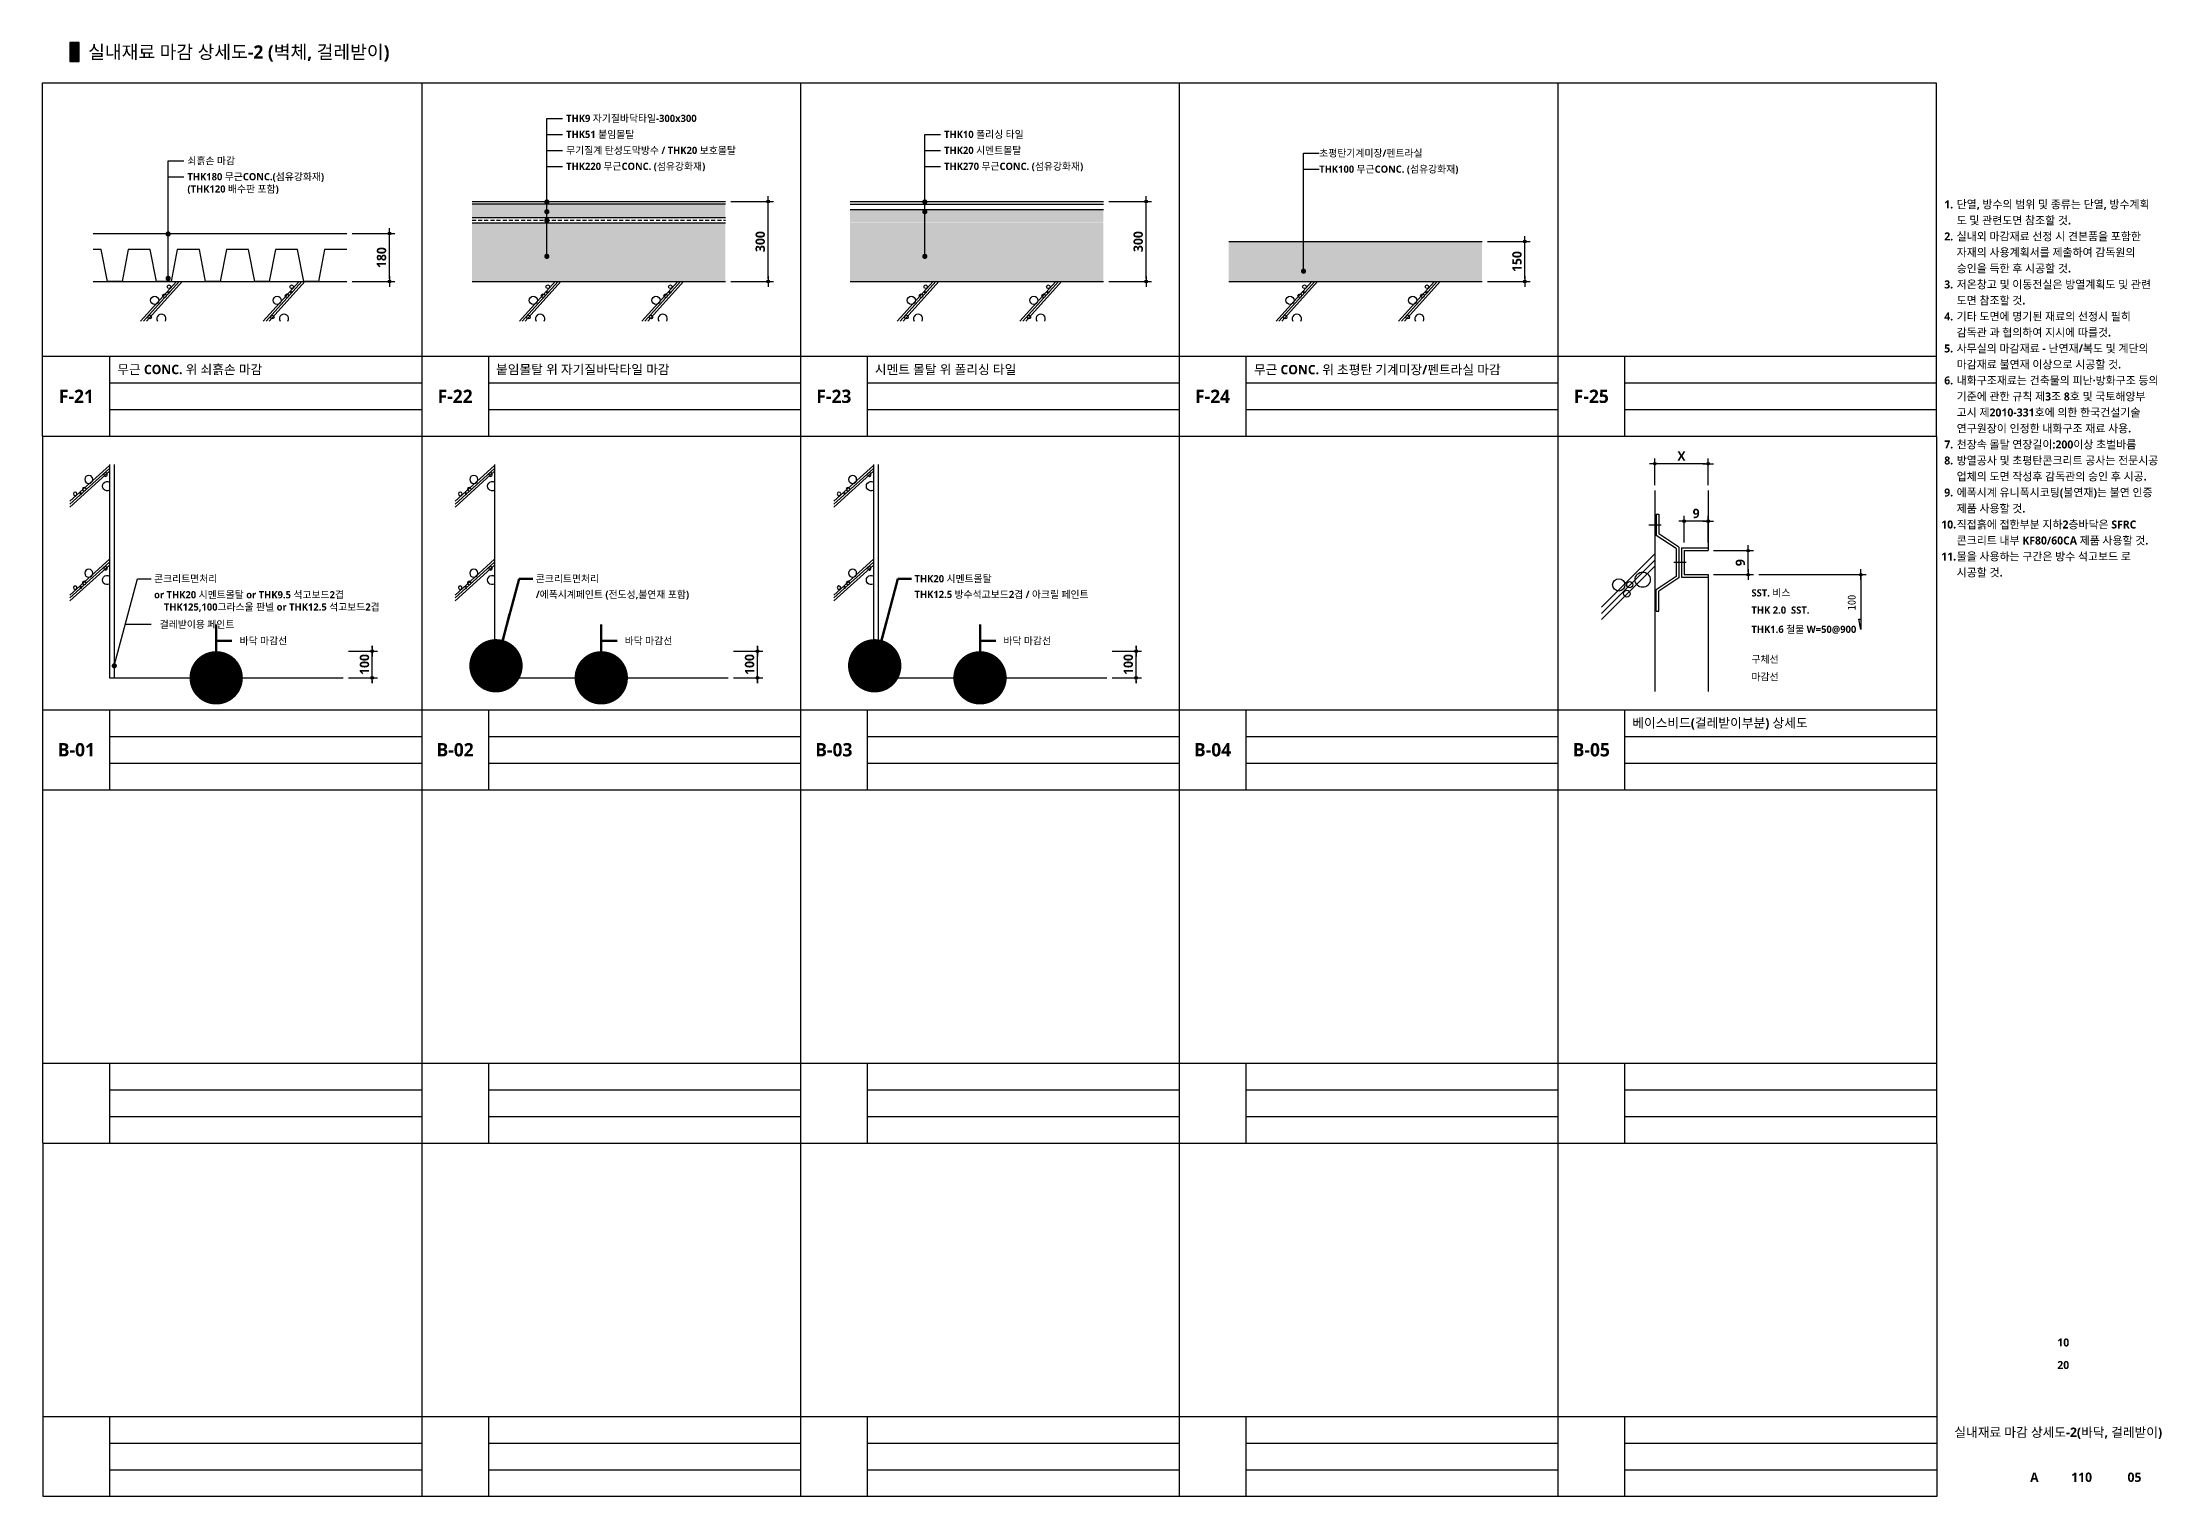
# Model space of a CAD drawing. Header units: millimetres. Extents: x 197 to 33329, y 200 to 5652.
# Drawn here: x 8597 to 16543, y 200 to 5652 of the extents above; entities that cross this region are included whole.
import ezdxf
from ezdxf.enums import TextEntityAlignment as Align

# ---------------------------------------------------------------- set-up
doc = ezdxf.new("R2010")
doc.units = ezdxf.units.MM
doc.header["$LTSCALE"] = 10
doc.header["$MEASUREMENT"] = 0
doc.header["$PDSIZE"] = -10
doc.linetypes.add('DASHED', pattern=[19.05, 12.7, -6.35])
doc.linetypes.add('HID', pattern=[2.3, 1.5, -0.8])
doc.layers.get('0').update_dxf_attribs({"linetype": 'CONTINUOUS'})
doc.layers.get('Defpoints').update_dxf_attribs({"color": 153, "linetype": 'CONTINUOUS'})
for name, color, linetype in [('2', 2, 'CONTINUOUS'), ('4H', 4, 'DASHED'), ('A-ANNO-GRA2', 4, 'CONTINUOUS'), ('A-ANNO-TEXT010', 7, 'CONTINUOUS'), ('A-ANNO-TEXT1', 7, 'CONTINUOUS'), ('A-ANNO-TITL', 7, 'CONTINUOUS'), ('A-ST-AXIS-DIM', 7, 'CONTINUOUS'), ('A-ST-CONC', 2, 'CONTINUOUS'), ('AX-PATT', 8, 'CONTINUOUS'), ('AZ-LEAD', 7, 'CONTINUOUS'), ('BOLT', 5, 'CONTINUOUS'), ('CF', 7, 'CONTINUOUS'), ('COL', 2, 'CONTINUOUS'), ('HAT', 8, 'CONTINUOUS')]:
    doc.layers.add(name, color=color, linetype=linetype)
doc.styles.add('2020음성 1차', font='')
doc.styles.add('SH_대대리576', font='')
doc.styles.add('SH_진천_나눔', font='')
doc.styles.get("Standard").update_dxf_attribs({"font": ''})
doc.styles.add('돋움체', font='')
doc.styles.get('2020음성 1차').set_extended_font_data('NanumGothic', bold=True)
doc.styles.get('SH_대대리576').set_extended_font_data('NanumGothic', bold=True)
doc.styles.get('SH_진천_나눔').set_extended_font_data('NanumGothic', bold=True)
doc.styles.get('Standard').set_extended_font_data('NanumGothic', bold=True)
doc.styles.get('돋움체').set_extended_font_data('DotumChe')
doc.dimstyles.new('SHP 10', dxfattribs={"dimscale": 10, "dimtxt": 3.5, "dimasz": 1, "dimexe": 2, "dimexo": 2, "dimgap": 1, "dimtad": 1, "dimdec": 0, "dimzin": 0, "dimdsep": 46, "dimtxsty": 'SH_진천_나눔', "dimblk": 'DIMDOT', "dimcen": 0.09, "dimclrd": 256, "dimclre": 256, "dimclrt": 3, "dimadec": 0, "dimazin": 1, "dimtfac": 1, "dimtdec": 0, "dimtix": 1, "dimtmove": 2, "dimatfit": 0, "dimldrblk": 'DIMDOT', "dimfxl": 1, "dimtolj": 1, "dimtzin": 0, "dimlwd": -1, "dimlwe": -1, "dimarcsym": 0})
doc.dimstyles.get("Standard").update_dxf_attribs({"dimtxt": 1, "dimasz": 0.18, "dimexe": 0.18, "dimexo": 0.0625, "dimgap": 0.5, "dimtad": 1, "dimzin": 0, "dimdsep": 46, "dimtxsty": 'Standard', "dimcen": 0.09, "dimadec": 0, "dimazin": 0, "dimtfac": 1, "dimtofl": 0, "dimtmove": 2, "dimatfit": 3, "dimfxl": 1, "dimtolj": 1, "dimtzin": 0, "dimarcsym": 0})

# ---------------------------------------------------------------- blocks, each defined once
blk = doc.blocks.new('2')
at = {"layer": 'HAT'}
for p, q in [((9516.6, 4296.2), (9583.7, 4370.3)), ((9522, 4296.2), (9589.1, 4370.3)), ((9527.4, 4296.2), (9594.5, 4370.3))]:
    blk.add_line(p, q, dxfattribs=at)
for centre, radius in [((9542.8, 4335.1), 7.63), ((9561.1, 4343.7), 3.41), ((9569.8, 4360.6), 3.41), ((9569.4, 4350), 1.53), ((9533.6, 4303.7), 3.41)]:
    blk.add_circle(centre, radius, dxfattribs=at)
blk.add_arc((9555.5, 4300.6), 8.7, 329.3752, 210.6248, dxfattribs=at)
blk = doc.blocks.new('DIMDOT')
at = {"color": 0}
blk.add_line((-2, 0), (2, 0), dxfattribs=at)
for radius in [0.5, 0.25]:
    blk.add_circle((0, 0), radius, dxfattribs=at)
blk = doc.blocks.new('*D419')
at = {"layer": 'A-ST-AXIS-DIM'}
for p, q in [((12609, 3369.6), (12718.3, 3369.6)), ((12698.3, 3379.6), (12698.3, 3389.6)), ((12698.3, 3269.6), (12698.3, 3369.6)), ((12609, 3269.6), (12718.3, 3269.6)), ((12698.3, 3259.6), (12698.3, 3249.6))]:
    blk.add_line(p, q, dxfattribs=at)
at = {"layer": 'Defpoints', "color": 0}
for p in [(12589, 3369.6), (12698.3, 3369.6), (12589, 3269.6)]:
    blk.add_point(p, dxfattribs=at)
at = {"layer": 'A-ST-AXIS-DIM', "linetype": 'ByBlock', "xscale": 10, "yscale": 10, "zscale": 10}
for p, rotation in [((12698.3, 3369.6), 270), ((12698.3, 3269.6), 90)]:
    blk.add_blockref('DIMDOT', p, dxfattribs=dict(at, rotation=rotation))
at = {"layer": 'A-ST-AXIS-DIM', "color": 3, "insert": (12669.1, 3319.6), "char_height": 35, "attachment_point": 5, "rotation": 90, "style": 'SH_진천_나눔'}
blk.add_mtext('\\A1;100', dxfattribs=at)
blk = doc.blocks.new('*D420')
at = {"layer": 'A-ST-AXIS-DIM'}
for p, q in [((11189, 3369.6), (11298.3, 3369.6)), ((11278.3, 3379.6), (11278.3, 3389.6)), ((11278.3, 3269.6), (11278.3, 3369.6)), ((11189, 3269.6), (11298.3, 3269.6)), ((11278.3, 3259.6), (11278.3, 3249.6))]:
    blk.add_line(p, q, dxfattribs=at)
at = {"layer": 'Defpoints', "color": 0}
for p in [(11169, 3369.6), (11278.3, 3369.6), (11169, 3269.6)]:
    blk.add_point(p, dxfattribs=at)
at = {"layer": 'A-ST-AXIS-DIM', "linetype": 'ByBlock', "xscale": 10, "yscale": 10, "zscale": 10}
for p, rotation in [((11278.3, 3369.6), 270), ((11278.3, 3269.6), 90)]:
    blk.add_blockref('DIMDOT', p, dxfattribs=dict(at, rotation=rotation))
at = {"layer": 'A-ST-AXIS-DIM', "color": 3, "insert": (11249.1, 3319.6), "char_height": 35, "attachment_point": 5, "rotation": 90, "style": 'SH_진천_나눔'}
blk.add_mtext('\\A1;100', dxfattribs=at)
blk = doc.blocks.new('_Dot')
at = {"color": 0, "lineweight": -2}
blk.add_line((-0.5, 0), (-1, 0), dxfattribs=at)
at = {"color": 0, "const_width": 0.5}
blk.add_lwpolyline([(-0.25, 0, 1), (0.25, 0, 1)], format="xyb", close=True, dxfattribs=at)
blk = doc.blocks.new('*D421')
at = {"layer": 'A-ST-AXIS-DIM'}
for p, q in [((9745.1, 3369.6), (9854.4, 3369.6)), ((9834.4, 3379.6), (9834.4, 3389.6)), ((9834.4, 3269.6), (9834.4, 3369.6)), ((9745.1, 3269.6), (9854.4, 3269.6)), ((9834.4, 3259.6), (9834.4, 3249.6))]:
    blk.add_line(p, q, dxfattribs=at)
at = {"layer": 'Defpoints', "color": 0}
for p in [(9725.1, 3369.6), (9834.4, 3369.6), (9725.1, 3269.6)]:
    blk.add_point(p, dxfattribs=at)
at = {"layer": 'A-ST-AXIS-DIM', "linetype": 'ByBlock', "xscale": 10, "yscale": 10, "zscale": 10}
for p, rotation in [((9834.4, 3369.6), 270), ((9834.4, 3269.6), 90)]:
    blk.add_blockref('DIMDOT', p, dxfattribs=dict(at, rotation=rotation))
at = {"layer": 'A-ST-AXIS-DIM', "color": 3, "insert": (9805.2, 3319.6), "char_height": 35, "attachment_point": 5, "rotation": 90, "style": 'SH_진천_나눔'}
blk.add_mtext('\\A1;100', dxfattribs=at)
blk = doc.blocks.new('*D422')
at = {"layer": 'A-ST-AXIS-DIM'}
for p, q in [((12595.6, 5055.1), (12755.6, 5055.1)), ((12735.6, 4765.1), (12735.6, 5045.1)), ((12595.6, 4755.1), (12755.6, 4755.1))]:
    blk.add_line(p, q, dxfattribs=at)
at = {"layer": 'Defpoints', "color": 0}
for p in [(12575.6, 5055.1), (12735.6, 5055.1), (12575.6, 4755.1)]:
    blk.add_point(p, dxfattribs=at)
at = {"layer": 'A-ST-AXIS-DIM', "linetype": 'ByBlock', "xscale": 10, "yscale": 10, "zscale": 10}
for p, rotation in [((12735.6, 5055.1), 90), ((12735.6, 4755.1), 270)]:
    blk.add_blockref('DIMDOT', p, dxfattribs=dict(at, rotation=rotation))
at = {"layer": 'A-ST-AXIS-DIM', "color": 3, "insert": (12706.3, 4905.1), "char_height": 35, "attachment_point": 5, "rotation": 90, "style": 'SH_진천_나눔'}
blk.add_mtext('\\A1;300', dxfattribs=at)
blk = doc.blocks.new('*D423')
at = {"layer": 'A-ST-AXIS-DIM'}
for p, q in [((9758.5, 4935.1), (9918.5, 4935.1)), ((9898.5, 4765.1), (9898.5, 4925.1)), ((9758.5, 4755.1), (9918.5, 4755.1))]:
    blk.add_line(p, q, dxfattribs=at)
at = {"layer": 'Defpoints', "color": 0}
for p in [(9738.5, 4935.1), (9898.5, 4935.1), (9738.5, 4755.1)]:
    blk.add_point(p, dxfattribs=at)
at = {"layer": 'A-ST-AXIS-DIM', "linetype": 'ByBlock', "xscale": 10, "yscale": 10, "zscale": 10}
for p, rotation in [((9898.5, 4935.1), 90), ((9898.5, 4755.1), 270)]:
    blk.add_blockref('DIMDOT', p, dxfattribs=dict(at, rotation=rotation))
at = {"layer": 'A-ST-AXIS-DIM', "color": 3, "insert": (9869.2, 4845.1), "char_height": 35, "attachment_point": 5, "rotation": 90, "style": 'SH_진천_나눔'}
blk.add_mtext('\\A1;180', dxfattribs=at)
blk = doc.blocks.new('*D469')
at = {"layer": 'A-ST-AXIS-DIM'}
for p, q in [((14863.1, 3746.5), (15013.1, 3746.5)), ((14993.1, 3666.5), (14993.1, 3736.5)), ((14863.1, 3656.5), (15013.1, 3656.5))]:
    blk.add_line(p, q, dxfattribs=at)
at = {"layer": 'Defpoints', "color": 0}
for p in [(14843.1, 3746.5), (14993.1, 3746.5), (14843.1, 3656.5)]:
    blk.add_point(p, dxfattribs=at)
at = {"layer": 'A-ST-AXIS-DIM', "linetype": 'ByBlock', "xscale": 10, "yscale": 10, "zscale": 10}
for p, rotation in [((14993.1, 3746.5), 90), ((14993.1, 3656.5), 270)]:
    blk.add_blockref('DIMDOT', p, dxfattribs=dict(at, rotation=rotation))
at = {"layer": 'A-ST-AXIS-DIM', "color": 3, "insert": (14963.8, 3701.5), "char_height": 35, "attachment_point": 5, "rotation": 90, "style": 'SH_진천_나눔'}
blk.add_mtext('\\A1;9', dxfattribs=at)
blk = doc.blocks.new('*D470')
at = {"layer": 'A-ST-AXIS-DIM'}
for p, q in [((14753.1, 3776.5), (14753.1, 3876.5)), ((14833.1, 3856.5), (14763.1, 3856.5)), ((14843.1, 3776.5), (14843.1, 3876.5))]:
    blk.add_line(p, q, dxfattribs=at)
at = {"layer": 'Defpoints', "color": 0}
for p in [(14753.1, 3856.5), (14753.1, 3756.5), (14843.1, 3756.5)]:
    blk.add_point(p, dxfattribs=at)
at = {"layer": 'A-ST-AXIS-DIM', "linetype": 'ByBlock', "xscale": 10, "yscale": 10, "zscale": 10, "rotation": 180}
blk.add_blockref('DIMDOT', (14753.1, 3856.5), dxfattribs=at)
at = {"layer": 'A-ST-AXIS-DIM', "linetype": 'ByBlock', "xscale": 10, "yscale": 10, "zscale": 10}
blk.add_blockref('DIMDOT', (14843.1, 3856.5), dxfattribs=at)
at = {"layer": 'A-ST-AXIS-DIM', "color": 3, "insert": (14798.1, 3885.8), "char_height": 35, "attachment_point": 5, "style": 'SH_진천_나눔'}
blk.add_mtext('\\A1;9', dxfattribs=at)
blk = doc.blocks.new('*D471')
at = {"layer": 'A-ST-AXIS-DIM'}
for p, q in [((14643.1, 3992.3), (14643.1, 4092.3)), ((14833.1, 4072.3), (14653.1, 4072.3)), ((14843.1, 3992.3), (14843.1, 4092.3))]:
    blk.add_line(p, q, dxfattribs=at)
at = {"layer": 'Defpoints', "color": 0}
for p in [(14643.1, 4072.3), (14643.1, 3972.3), (14843.1, 3972.3)]:
    blk.add_point(p, dxfattribs=at)
at = {"layer": 'A-ST-AXIS-DIM', "linetype": 'ByBlock', "xscale": 10, "yscale": 10, "zscale": 10, "rotation": 180}
blk.add_blockref('DIMDOT', (14643.1, 4072.3), dxfattribs=at)
at = {"layer": 'A-ST-AXIS-DIM', "linetype": 'ByBlock', "xscale": 10, "yscale": 10, "zscale": 10}
blk.add_blockref('DIMDOT', (14843.1, 4072.3), dxfattribs=at)
at = {"layer": 'A-ST-AXIS-DIM', "color": 3, "insert": (14743.1, 4101), "char_height": 35, "attachment_point": 5, "style": 'SH_진천_나눔'}
blk.add_mtext('\\A1;X', dxfattribs=at)
blk = doc.blocks.new('*D473')
at = {"layer": 'A-ST-AXIS-DIM'}
for p, q in [((11178.5, 5055.1), (11338.5, 5055.1)), ((11318.5, 4765.1), (11318.5, 5045.1)), ((11178.5, 4755.1), (11338.5, 4755.1))]:
    blk.add_line(p, q, dxfattribs=at)
at = {"layer": 'Defpoints', "color": 0}
for p in [(11158.5, 5055.1), (11318.5, 5055.1), (11158.5, 4755.1)]:
    blk.add_point(p, dxfattribs=at)
at = {"layer": 'A-ST-AXIS-DIM', "linetype": 'ByBlock', "xscale": 10, "yscale": 10, "zscale": 10}
for p, rotation in [((11318.5, 5055.1), 90), ((11318.5, 4755.1), 270)]:
    blk.add_blockref('DIMDOT', p, dxfattribs=dict(at, rotation=rotation))
at = {"layer": 'A-ST-AXIS-DIM', "color": 3, "insert": (11289.2, 4905.1), "char_height": 35, "attachment_point": 5, "rotation": 90, "style": 'SH_진천_나눔'}
blk.add_mtext('\\A1;300', dxfattribs=at)
blk = doc.blocks.new('*D476')
at = {"layer": 'A-ST-AXIS-DIM'}
for p, q in [((14015.6, 4905.1), (14175.6, 4905.1)), ((14155.6, 4765.1), (14155.6, 4895.1)), ((14015.6, 4755.1), (14175.6, 4755.1))]:
    blk.add_line(p, q, dxfattribs=at)
at = {"layer": 'Defpoints', "color": 0}
for p in [(13995.6, 4905.1), (14155.6, 4905.1), (13995.6, 4755.1)]:
    blk.add_point(p, dxfattribs=at)
at = {"layer": 'A-ST-AXIS-DIM', "linetype": 'ByBlock', "xscale": 10, "yscale": 10, "zscale": 10}
for p, rotation in [((14155.6, 4905.1), 90), ((14155.6, 4755.1), 270)]:
    blk.add_blockref('DIMDOT', p, dxfattribs=dict(at, rotation=rotation))
at = {"layer": 'A-ST-AXIS-DIM', "color": 3, "insert": (14126.4, 4830.1), "char_height": 35, "attachment_point": 5, "rotation": 90, "style": 'SH_진천_나눔'}
blk.add_mtext('\\A1;150', dxfattribs=at)

msp = doc.modelspace()

# ---------------------------------------------------------------- hatches: boundary and pattern name
at = {"layer": 'A-ANNO-TEXT1'}
h = msp.add_hatch(color=256, dxfattribs=at)
h.dxf.hatch_style = 1
h.paths.add_polyline_path([(8736, 5651.8), (8700, 5651.8), (8700, 5579.8), (8736, 5579.8)])
h = msp.add_hatch(color=256, dxfattribs=at)
h.dxf.hatch_style = 1
edge = h.paths.add_edge_path()
edge.add_arc((10298.2, 3314.7), 10, 0, 360)
h = msp.add_hatch(color=256, dxfattribs=at)
h.dxf.hatch_style = 1
edge = h.paths.add_edge_path()
edge.add_arc((10693, 3269.6), 10, 0, 360)
h = msp.add_hatch(color=256, dxfattribs=at)
h.dxf.hatch_style = 1
edge = h.paths.add_edge_path()
edge.add_arc((11718.2, 3314.7), 10, 0, 360)
h = msp.add_hatch(color=256, dxfattribs=at)
h.dxf.hatch_style = 1
edge = h.paths.add_edge_path()
edge.add_arc((12113, 3269.6), 10, 0, 360)
at = {"layer": 'AX-PATT'}
h = msp.add_hatch(dxfattribs=at)
h.set_pattern_fill('AR-SAND', color=256, scale=0.3, style=0)
h.set_pattern_definition([(37.5, (-10011.524, 1831.618), (-0.4800094, 14.682397), [0, -11.5824, 0, -12.954, 0, -12.3825]), (7.5, (-10011.524, 1831.618), (13.485698, 21.504753), [0, -6.2484, 0, -10.4394, 0, -4.0005]), (327.5, (-10020.896, 1831.618), (23.729771, 0.0431155), [0, -3.81, 0, -13.716, 0, -17.907]), (317.5, (-10020.896, 1831.618), (22.906694, 6.68788), [0, -1.905, 0, -8.9916, 0, -10.287])])
h.paths.add_polyline_path([(10208.5, 5046.1), (10208.5, 4995.1), (11158.5, 4995.1), (11158.5, 5046.1)])
h = msp.add_hatch(dxfattribs=at)
h.set_pattern_fill('AR-SAND', color=256, scale=0.3, style=0)
h.set_pattern_definition([(37.5, (-8594.371, 1831.618), (-0.4800094, 14.682397), [0, -11.5824, 0, -12.954, 0, -12.3825]), (7.5, (-8594.371, 1831.618), (13.485698, 21.504753), [0, -6.2484, 0, -10.4394, 0, -4.0005]), (327.5, (-8603.744, 1831.618), (23.729771, 0.0431155), [0, -3.81, 0, -13.716, 0, -17.907]), (317.5, (-8603.744, 1831.618), (22.906694, 6.68788), [0, -1.905, 0, -8.9916, 0, -10.287])])
h.paths.add_polyline_path([(11625.6, 5025.1), (11625.6, 4976.3), (12575.6, 4976.3), (12575.6, 5025.1)])
h = msp.add_hatch(dxfattribs=at)
h.set_pattern_fill('AR-SAND', color=256, scale=0.3, style=0)
h.set_pattern_definition([(37.5, (-10011.524, 1649.683), (-0.4800094, 14.682397), [0, -11.5824, 0, -12.954, 0, -12.3825]), (7.5, (-10011.524, 1649.683), (13.485698, 21.504753), [0, -6.2484, 0, -10.4394, 0, -4.0005]), (327.5, (-10020.896, 1649.683), (23.729771, 0.0431155), [0, -3.81, 0, -13.716, 0, -17.907]), (317.5, (-10020.896, 1649.683), (22.906694, 6.68788), [0, -1.905, 0, -8.9916, 0, -10.287])])
h.paths.add_polyline_path([(10208.5, 4975.1), (10208.5, 4755.1), (11158.5, 4755.1), (11158.5, 4975.1)])
h = msp.add_hatch(dxfattribs=at)
h.set_pattern_fill('AR-SAND', color=256, scale=0.3, style=0)
h.set_pattern_definition([(37.5, (-8594.371, 1649.683), (-0.4800094, 14.682397), [0, -11.5824, 0, -12.954, 0, -12.3825]), (7.5, (-8594.371, 1649.683), (13.485698, 21.504753), [0, -6.2484, 0, -10.4394, 0, -4.0005]), (327.5, (-8603.744, 1649.683), (23.729771, 0.0431155), [0, -3.81, 0, -13.716, 0, -17.907]), (317.5, (-8603.744, 1649.683), (22.906694, 6.68788), [0, -1.905, 0, -8.9916, 0, -10.287])])
h.paths.add_polyline_path([(11625.6, 4975.1), (11625.6, 4755.1), (12575.6, 4755.1), (12575.6, 4975.1)])
h = msp.add_hatch(dxfattribs=at)
h.set_pattern_fill('AR-SAND', color=256, scale=0.3, style=0)
h.set_pattern_definition([(37.5, (-7174.371, 1631.618), (-0.4800094, 14.682397), [0, -11.5824, 0, -12.954, 0, -12.3825]), (7.5, (-7174.371, 1631.618), (13.485698, 21.504753), [0, -6.2484, 0, -10.4394, 0, -4.0005]), (327.5, (-7183.744, 1631.618), (23.729771, 0.0431155), [0, -3.81, 0, -13.716, 0, -17.907]), (317.5, (-7183.744, 1631.618), (22.906694, 6.68788), [0, -1.905, 0, -8.9916, 0, -10.287])])
h.paths.add_polyline_path([(13045.6, 4905.1), (13045.6, 4755.1), (13995.6, 4755.1), (13995.6, 4905.1)])

# ---------------------------------------------------------------- linework, layer by layer
at = {"layer": '2', "color": 2}
for p, q in [((14666.7, 3842.5), (14620.2, 3842.5)), ((14760.9, 3701.5), (14714.4, 3701.5))]:
    msp.add_line(p, q, dxfattribs=at)
at = {"layer": '2', "color": 4}
msp.add_line((14648.1, 3519.5), (14658.1, 3519.5), dxfattribs=at)
at = {"layer": '4H', "color": 4}
for p, q in [((14648.1, 3883.6), (14648.1, 3803.6)), ((14648.1, 3883.6), (14658.1, 3883.6)), ((14658.1, 3883.6), (14658.1, 3808.8)), ((14723.1, 3753.9), (14648.1, 3803.6)), ((14733.1, 3759.1), (14658.1, 3808.8)), ((14723.1, 3753.9), (14723.1, 3649.5)), ((14733.1, 3759.1), (14733.1, 3644.3)), ((14723.1, 3649.5), (14648.1, 3599.5)), ((14648.1, 3519.5), (14648.1, 3599.5)), ((14733.1, 3644.3), (14658.1, 3594.2)), ((14658.1, 3519.5), (14658.1, 3594.2))]:
    msp.add_line(p, q, dxfattribs=at)
at = {"layer": 'A-ANNO-GRA2'}
for p, q in [((10020, 5500), (10020, 200)), ((11440, 5500), (11440, 200)), ((12860, 5500), (12860, 200)), ((14280, 5500), (14280, 200)), ((8600, 4475), (15700, 4475)), ((8850, 4175), (8850, 4475)), ((10270, 4475), (10270, 4175)), ((11690, 4475), (11690, 4175)), ((13110, 4475), (13110, 4175)), ((14530, 4475), (14530, 4175)), ((8850, 4375), (10020, 4375)), ((10270, 4375), (11440, 4375)), ((11690, 4375), (12860, 4375)), ((13110, 4375), (14280, 4375)), ((14530, 4375), (15700, 4375)), ((8850, 4275), (10020, 4275)), ((10270, 4275), (11440, 4275)), ((11690, 4275), (12860, 4275)), ((13110, 4275), (14280, 4275)), ((14530, 4275), (15700, 4275)), ((8600, 4175), (15700, 4175)), ((8600, 3150), (15700, 3150)), ((8850, 2850), (8850, 3150)), ((10270, 3150), (10270, 2850)), ((11690, 3150), (11690, 2850)), ((13110, 3150), (13110, 2850)), ((14530, 3150), (14530, 2850)), ((8850, 3050), (10020, 3050)), ((10270, 3050), (11440, 3050)), ((11690, 3050), (12860, 3050)), ((13110, 3050), (14280, 3050)), ((14530, 3050), (15700, 3050)), ((8850, 2950), (10020, 2950)), ((10270, 2950), (11440, 2950)), ((11690, 2950), (12860, 2950)), ((13110, 2950), (14280, 2950)), ((14530, 2950), (15700, 2950)), ((8600, 2850), (15700, 2850)), ((8600, 1825), (15700, 1825)), ((8850, 1525), (8850, 1825)), ((10270, 1825), (10270, 1525)), ((11690, 1825), (11690, 1525)), ((13110, 1825), (13110, 1525)), ((14530, 1825), (14530, 1525)), ((8850, 1725), (10020, 1725)), ((10270, 1725), (11440, 1725)), ((11690, 1725), (12860, 1725)), ((13110, 1725), (14280, 1725)), ((14530, 1725), (15700, 1725)), ((8850, 1625), (10020, 1625)), ((10270, 1625), (11440, 1625)), ((11690, 1625), (12860, 1625)), ((13110, 1625), (14280, 1625)), ((14530, 1625), (15700, 1625)), ((8600, 1525), (15700, 1525)), ((8600, 500), (15700, 500)), ((8850, 200), (8850, 500)), ((10270, 500), (10270, 200)), ((11690, 500), (11690, 200)), ((13110, 500), (13110, 200)), ((14530, 500), (14530, 200)), ((8850, 400), (10020, 400)), ((10270, 400), (11440, 400)), ((11690, 400), (12860, 400)), ((13110, 400), (14280, 400)), ((14530, 400), (15700, 400)), ((8850, 300), (10020, 300)), ((10270, 300), (11440, 300)), ((11690, 300), (12860, 300)), ((13110, 300), (14280, 300)), ((14530, 300), (15700, 300))]:
    msp.add_line(p, q, dxfattribs=at)
msp.add_lwpolyline([(8597.5, 5500), (15697.5, 5500), (15700, 200), (8600, 200)], close=True, dxfattribs=at)
at = {"layer": 'A-ANNO-TEXT010'}
for points in [[(14760.9, 3701.5, 0, 12.5, 0), (14787.9, 3675.5, 0, 0, 0), (14878.8, 3588.1, 0, 0, 0), (15005.5, 3588.1, 0, 0, 0)], [(14691.8, 3619.2, 0, 12.5, 0), (14718.7, 3593.2, 0, 0, 0), (14865.4, 3451.5, 0, 0, 0), (15005.5, 3451.5, 0, 12.5, 0)], [(14760.9, 3645.2, 0, 12.5, 0), (14787.9, 3619.2, 0, 0, 0), (14887.4, 3523.5, 0, 0, 0), (15005.5, 3523.5, 0, 0, 0)], [(14641.6, 3339.3, 0, 12.5, 0), (14679.1, 3339.1, 0, 0, 0), (14665.1, 3339.2, 0, 0, 0), (15005.5, 3339.2, 0, 12.5, 0)], [(14846.1, 3272.3, 0, 12.5, 0), (14883.6, 3273.6, 0, 0, 0), (14868, 3273.1, 0, 0, 0), (15005.5, 3273.1, 0, 0, 0)]]:
    msp.add_lwpolyline(points, format="xyseb", dxfattribs=at)
at = {"layer": 'A-ANNO-TEXT1'}
for p, q in [((10488.9, 4854.6), (10488.9, 5366.6)), ((10488.9, 5366.6), (10547.8, 5366.6)), ((10488.9, 5306.6), (10547.8, 5306.6)), ((10488.9, 5246.6), (10547.8, 5246.6)), ((11906.1, 5306.6), (11965, 5306.6)), ((11906.1, 4854.6), (11906.1, 5306.6)), ((11906.1, 5246.6), (11965, 5246.6)), ((9068.9, 5207.7), (9127.8, 5207.7)), ((9068.9, 4772.3), (9068.9, 5207.7)), ((10488.9, 5186.6), (10547.8, 5186.6)), ((11906.1, 5186.6), (11965, 5186.6)), ((13326.1, 4798.9), (13326.1, 5236.6)), ((13326.1, 5236.6), (13385, 5236.6)), ((13326.1, 5176.6), (13385, 5176.6)), ((9068.9, 5147.7), (9127.8, 5147.7)), ((8872, 3333.6), (8953.6, 3641)), ((8953.6, 3641), (9005.2, 3641)), ((8908.3, 3470.3), (9005.2, 3470.3)), ((9249.2, 3408.4), (9249.2, 3269.6)), ((10693, 3408.4), (10693, 3269.6)), ((12113, 3408.4), (12113, 3269.6))]:
    msp.add_line(p, q, dxfattribs=at)
msp.add_lwpolyline([(8736, 5651.8), (8700, 5651.8), (8700, 5579.8), (8736, 5579.8)], close=True, dxfattribs=at)
for centre in [(10298.2, 3314.7), (10693, 3269.6), (11718.2, 3314.7), (12113, 3269.6)]:
    msp.add_circle(centre, 10, dxfattribs=at)
at = {"layer": 'A-ST-CONC'}
for p, q in [((8788.5, 4755.1), (9738.5, 4755.1)), ((10208.5, 4755.1), (11158.5, 4755.1)), ((11625.6, 4755.1), (12575.6, 4755.1)), ((13045.6, 4755.1), (13995.6, 4755.1)), ((8849.2, 4069.6), (8849.2, 3269.6)), ((10293.1, 4069.6), (10293.1, 3269.6)), ((11713.1, 4069.6), (11713.1, 3269.6)), ((8849.2, 3269.6), (9725.1, 3269.6)), ((10293.1, 3269.6), (11169, 3269.6)), ((11713.1, 3269.6), (12589, 3269.6))]:
    msp.add_line(p, q, dxfattribs=at)
at = {"layer": 'AX-PATT'}
msp.add_lwpolyline([(9738.5, 4875.1), (9655.7, 4875.1), (9632.3, 4755.1), (9577.7, 4755.1), (9554.4, 4875.1), (9471.6, 4875.1), (9448.2, 4755.1), (9393.6, 4755.1), (9370.3, 4875.1), (9287.5, 4875.1), (9264.2, 4755.1), (9209.5, 4755.1), (9186.2, 4875.1), (9103.4, 4875.1), (9080.1, 4755.1), (9025.4, 4755.1), (9002.1, 4875.1), (8919.3, 4875.1), (8896, 4755.1), (8841.3, 4755.1), (8818, 4875.1), (8788.5, 4875.1)], dxfattribs=at)
at = {"layer": 'AZ-LEAD', "linetype": 'ByBlock'}
msp.add_line((15033.1, 3656.5), (15435.4, 3656.5), dxfattribs=at)
at = {"layer": 'AZ-LEAD'}
for p, q in [((15415.4, 3656.5), (15415.4, 3450.2)), ((15408.4, 3489.6), (15415.4, 3489.6)), ((15415.4, 3450.2), (15408.4, 3489.6))]:
    msp.add_line(p, q, dxfattribs=at)
at = {"layer": 'BOLT'}
for p, q in [((14843.1, 3972.3), (14843.1, 3746.5)), ((14743.1, 3756.5), (14843.1, 3756.5)), ((14743.1, 3756.5), (14743.1, 3646.5)), ((14753.1, 3746.5), (14753.1, 3656.5)), ((14753.1, 3746.5), (14843.1, 3746.5)), ((14753.1, 3656.5), (14843.1, 3656.5)), ((14843.1, 3656.5), (14843.1, 3218.5)), ((14743.1, 3646.5), (14843.1, 3646.5))]:
    msp.add_line(p, q, dxfattribs=at)
at = {"layer": 'CF'}
for p, q in [((10208.5, 5055.1), (11158.5, 5055.1)), ((10208.5, 5046.1), (11158.5, 5046.1)), ((11625.6, 5055.1), (12575.6, 5055.1)), ((11625.6, 5045.1), (12575.6, 5045.1)), ((11625.6, 5025.1), (12575.6, 5025.1)), ((8788.5, 4935.1), (9738.5, 4935.1)), ((10208.5, 4995.1), (11158.5, 4995.1)), ((10208.5, 4975.1), (11158.5, 4975.1)), ((13045.6, 4905.1), (13995.6, 4905.1)), ((8867.2, 4069.6), (8867.2, 3269.6)), ((11731.1, 4069.6), (11731.1, 3269.6))]:
    msp.add_line(p, q, dxfattribs=at)
at = {"layer": 'CF', "linetype": 'HID'}
msp.add_line((10208.5, 4985.1), (11158.5, 4985.1), dxfattribs=at)
at = {"layer": 'CF'}
msp.add_lwpolyline([(11744.1, 3269.6, -0.414214), (11734.1, 3279.6), (11734.1, 3366.6, 0.414214), (11731.1, 3369.6)], format="xyb", dxfattribs=at)
at = {"layer": 'COL'}
msp.add_line((14643.1, 3972.3), (14643.1, 3218.5), dxfattribs=at)
at = {"layer": 'HAT'}
for p, q in [((14443.1, 3534), (14643.1, 3734)), ((14443.1, 3511.3), (14643.1, 3711.3)), ((14443.1, 3488.7), (14643.1, 3688.7))]:
    msp.add_line(p, q, dxfattribs=at)
for centre, radius in [((14597.6, 3637.5), 28.6), ((14508.1, 3618.1), 23.2), ((14538.1, 3585.1), 12.6), ((14549.3, 3618.8), 11.6)]:
    msp.add_circle(centre, radius, dxfattribs=at)

# ---------------------------------------------------------------- block references
at = {"layer": 'A-ANNO-TEXT1', "xscale": 19.5, "yscale": 19.5, "zscale": 19.5}
for p, rotation in [((10488.9, 5053.5), 270), ((10488.9, 5016.9), 270), ((11906.1, 5053.5), 270), ((11906.1, 5016.9), 270), ((9068.9, 4933.5), 270), ((10488.9, 4984.5), 270), ((10488.9, 4849.7), 270), ((11906.1, 4849.7), 270), ((9068.9, 4767.4), 270), ((13326.1, 4794), 270), ((8867, 3314.7), 255.1289503719641)]:
    msp.add_blockref('_Dot', p, dxfattribs=dict(at, rotation=rotation))
at = {"layer": 'AZ-LEAD', "linetype": 'ByBlock', "xscale": 10, "yscale": 10, "zscale": 10, "rotation": 90}
msp.add_blockref('DIMDOT', (15415.4, 3656.5), dxfattribs=at)
at = {"layer": 'HAT', "xscale": 2, "yscale": 2, "zscale": 2}
for p in [(-10067.3, -3985.4), (-9607.6, -3985.4), (-8647.3, -3985.4), (-8187.6, -3985.4), (-7230.2, -3985.4), (-6770.5, -3985.4), (-5810.2, -3985.4), (-5350.5, -3985.4)]:
    msp.add_blockref('2', p, dxfattribs=at)
at = {"layer": 'HAT', "xscale": -2, "yscale": 2, "zscale": 2}
for p, rotation in [((17441.6, 23098.9), 89.99999999999986), ((18885.5, 23098.9), 89.99999999999984), ((20305.5, 23098.9), 89.99999999999984), ((17441.6, 22747.3), 89.99999999999986), ((18885.5, 22747.3), 89.99999999999984), ((20305.5, 22747.3), 89.99999999999984)]:
    msp.add_blockref('2', p, dxfattribs=dict(at, rotation=rotation))

# ---------------------------------------------------------------- texts
at = {"layer": 'A-ANNO-TEXT1', "style": 'SH_대대리576'}
msp.add_text('실내재료 마감 상세도-2 (벽체, 걸레받이)', height=50, dxfattribs=at).set_placement((8769.1, 5590.8))
at = {"layer": 'A-ANNO-TEXT1'}
for s, height, style, p in [('THK9 자기질바닥타일-300x300', 27, '2020음성 1차', (10561.3, 5367)), ('THK51 붙임몰탈', 27, '2020음성 1차', (10561.3, 5307)), ('THK10 폴리싱 타일', 27, '2020음성 1차', (11978.4, 5307)), ('무기질계 탄성도막방수 / THK20 보호몰탈', 27, '2020음성 1차', (10561.3, 5247)), ('THK20 시멘트몰탈 ', 27, '2020음성 1차', (11978.4, 5247)), ('초평탄기계미장/펜트라실', 27, '2020음성 1차', (13385, 5236.6)), ('THK180 무근CONC.(섬유강화재)', 27, '2020음성 1차', (9141.3, 5148.3)), ('쇠흙손 마감', 27, '2020음성 1차', (9141.3, 5208)), ('THK220 무근CONC. (섬유강화재)', 27, '2020음성 1차', (10561.3, 5187.3)), ('THK270 무근CONC. (섬유강화재)', 27, '2020음성 1차', (11978.4, 5187.3)), ('THK100 무근CONC. (섬유강화재)', 27, '2020음성 1차', (13385, 5176.6)), ('(THK120 배수판 포함)', 27, '2020음성 1차', (9141.3, 5102.3)), ('무근 CONC. 위 쇠흙손 마감', 35, 'SH_대대리576', (8878.6, 4425.6)), ('붙임몰탈 위 자기질바닥타일 마감', 35, 'SH_대대리576', (10298.6, 4425.6)), ('시멘트 몰탈 위 폴리싱 타일', 35, 'SH_대대리576', (11718.6, 4425.6)), ('무근 CONC. 위 초평탄 기계미장/펜트라실 마감', 35, 'SH_대대리576', (13140, 4425)), ('콘크리트면처리', 27, '2020음성 1차', (9016.3, 3641)), ('콘크리트면처리', 27, '2020음성 1차', (10447.5, 3641)), ('THK20 시멘트몰탈', 27, '2020음성 1차', (11867.5, 3641)), ('or THK20 시멘트몰탈 or THK9.5 석고보드2겹', 27, '2020음성 1차', (9016.3, 3581)), ('/에폭시계페인트 (전도성,불연재 포함)', 27, '2020음성 1차', (10447.5, 3582.3)), ('THK12.5 방수석고보드2겹 / 아크릴 페인트', 27, '2020음성 1차', (11867.5, 3582.3)), ('SST. 비스', 27, '2020음성 1차', (15005.5, 3588.1)), ('    THK125,100그라스울 판넬 or THK12.5 석고보드2겹', 27, '2020음성 1차', (9016.3, 3535.2)), ('THK 2.0  SST.', 27, '2020음성 1차', (15005.5, 3523.5)), ('바닥 마감선', 27, '2020음성 1차', (9336.9, 3408.4)), ('바닥 마감선', 27, '2020음성 1차', (10780.7, 3408.4)), ('바닥 마감선', 27, '2020음성 1차', (12200.7, 3408.4)), ('THK1.6 철물 W=50@900', 27, '2020음성 1차', (15005.5, 3451.5)), ('구체선', 27, '2020음성 1차', (15005.5, 3339.2)), ('마감선', 27, '2020음성 1차', (15005.5, 3273.1)), ('베이스비드(걸레받이부분) 상세도', 35, 'SH_대대리576', (14558.6, 3100.6))]:
    msp.add_text(s, height=height, dxfattribs=dict(at, style=style)).set_placement(p, align=Align.MIDDLE_LEFT)
for s, height, style, p in [('F-21', 50, 'SH_대대리576', (8725, 4325)), ('F-22', 50, 'SH_대대리576', (10145, 4325)), ('F-23', 50, 'SH_대대리576', (11565, 4325)), ('F-24', 50, 'SH_대대리576', (12985, 4325)), ('F-25', 50, 'SH_대대리576', (14405, 4325)), ('걸레받이용 페인트', 27, '2020음성 1차', (9177.5, 3470)), ('B-01', 50, 'SH_대대리576', (8725, 3000)), ('B-02', 50, 'SH_대대리576', (10145, 3000)), ('B-03', 50, 'SH_대대리576', (11565, 3000)), ('B-04', 50, 'SH_대대리576', (12985, 3000)), ('B-05', 50, 'SH_대대리576', (14405, 3000))]:
    msp.add_text(s, height=height, dxfattribs=dict(at, style=style)).set_placement(p, align=Align.MIDDLE_CENTER)
at = {"layer": 'A-ANNO-TEXT1', "color": 1, "style": 'SH_대대리576'}
msp.add_text('11.', height=30, dxfattribs=at).set_placement((15745, 3724.4), align=Align.MIDDLE_CENTER)
for s, p in [('물을 사용하는 구간은 방수 석고보드 로 ', (15775, 3724.4)), ('시공할 것.', (15775, 3664.4))]:
    msp.add_text(s, height=30, dxfattribs=at).set_placement(p, align=Align.MIDDLE_LEFT)
at = {"layer": 'A-ANNO-TITL', "style": 'SH_대대리576'}
for s, p in [('1.', (15745, 5044.4)), ('1.', (15745, 5044.4)), ('2.', (15745, 4924.4)), ('2.', (15745, 4924.4)), ('3.', (15745, 4744.4)), ('3.', (15745, 4744.4)), ('4.', (15745, 4624.4)), ('4.', (15745, 4624.4)), ('5.', (15745, 4504.4)), ('5.', (15745, 4504.4)), ('6.', (15745, 4384.4)), ('6.', (15745, 4384.4)), ('7.', (15745, 4144.4)), ('7.', (15745, 4144.4)), ('8.', (15745, 4084.4)), ('8.', (15745, 4084.4)), ('9.', (15745, 3964.4)), ('9.', (15745, 3964.4)), ('10.', (15745, 3844.4)), ('10.', (15745, 3844.4))]:
    msp.add_text(s, height=30, dxfattribs=at).set_placement(p, align=Align.MIDDLE_CENTER)
for s, p in [('단열, 방수의 범위 및 종류는 단열, 방수계획', (15775, 5044.4)), ('도 및 관련도면 참조할 것.', (15775, 4984.4)), ('실내외 마감재료 선정 시 견본품을 포함한', (15775, 4924.4)), ('자재의 사용계획서를 제출하여 감독원의 ', (15775, 4864.4)), ('승인을 득한 후 시공할 것.', (15775, 4804.4)), ('저온창고 및 이동전실은 방열계획도 및 관련', (15775, 4744.4)), ('도면 참조할 것.', (15775, 4684.4)), ('기타 도면에 명기된 재료의 선정시 필히', (15775, 4624.4)), ('감독관 과 협의하여 지시에 따를것.', (15775, 4564.4)), ('사무실의 마감재료 - 난연재/복도 및 계단의', (15775, 4504.4)), ('마감재료 불연재 이상으로 시공할 것.', (15775, 4444.4)), ('내화구조재료는 건축물의 피난·방화구조 등의', (15775, 4384.4)), ('기준에 관한 규칙 제3조 8호 및 국토해양부', (15775, 4324.4)), ('고시 제2010-331호에 의한 한국건설기술', (15775, 4264.4)), ('연구원장이 인정한 내화구조 재료 사용.', (15775, 4204.4)), ('천장속 몰탈 연장길이:200이상 초벌바름', (15775, 4144.4)), ('방열공사 및 초평탄콘크리트 공사는 전문시공', (15775, 4084.4)), ('에폭시계 유니폭시코팅(불연재)는 불연 인증', (15775, 3964.4)), ('업체의 도면 작성후 감독관의 승인 후 시공.', (15775, 4024.4)), ('제품 사용할 것.', (15775, 3904.4)), ('직접흙에 접한부분 지하2층바닥은 SFRC', (15775, 3844.4)), ('콘크리트 내부 KF80/60CA 제품 사용할 것.', (15775, 3784.4))]:
    msp.add_text(s, height=30, dxfattribs=at).set_placement(p, align=Align.MIDDLE_LEFT)
for s, height, p in [('10', 30, (16174.5, 777.8)), ('20', 30, (16174.5, 693.3)), ('실내재료 마감 상세도-2(바닥, 걸레받이)', 35, (16155.7, 439.7)), ('A', 35, (16066.3, 272.7)), ('110', 35, (16243.4, 272.7)), ('05', 35, (16441.6, 272.7))]:
    msp.add_text(s, height=height, dxfattribs=at).set_placement(p, align=Align.MIDDLE)
at = {"layer": 'A-ST-AXIS-DIM', "style": '돋움체'}
msp.add_text('100', height=30, rotation=90, dxfattribs=at).set_placement((15396.1, 3522.8))

# ---------------------------------------------------------------- dimensions: what is measured, and where the dimension line sits
at = {"layer": 'A-ST-AXIS-DIM'}
for base, p1, p2, picture, middle in [((11318.5, 5055.1), (11158.5, 4755.1), (11158.5, 5055.1), '*D473', (11289.2, 4905.1)), ((12735.6, 5055.1), (12575.6, 4755.1), (12575.6, 5055.1), '*D422', (12706.3, 4905.1)), ((9898.5, 4935.1), (9738.5, 4755.1), (9738.5, 4935.1), '*D423', (9869.2, 4845.1)), ((14155.6, 4905.1), (13995.6, 4755.1), (13995.6, 4905.1), '*D476', (14126.4, 4830.1)), ((9834.4, 3369.6), (9725.1, 3269.6), (9725.1, 3369.6), '*D421', (9805.2, 3319.6)), ((11278.3, 3369.6), (11169, 3269.6), (11169, 3369.6), '*D420', (11249.1, 3319.6)), ((12698.3, 3369.6), (12589, 3269.6), (12589, 3369.6), '*D419', (12669.1, 3319.6))]:
    dim = msp.add_linear_dim(base=base, p1=p1, p2=p2, angle=90, dimstyle='SHP 10', override={"dimtxsty": 'SH_진천_나눔', "dimldrblk": 'DIMDOT'}, dxfattribs=at)
    dim.commit()
    dim.dimension.update_dxf_attribs({"geometry": picture, "text_midpoint": middle})
for base, p1, p2, angle, text, picture, middle in [((14643.1, 4072.3), (14843.1, 3972.3), (14643.1, 3972.3), 180, 'X', '*D471', (14743.1, 4101)), ((14753.1, 3856.5), (14843.1, 3756.5), (14753.1, 3756.5), 180, '9', '*D470', (14798.1, 3885.8)), ((14993.1, 3746.5), (14843.1, 3656.5), (14843.1, 3746.5), 90, '9', '*D469', (14963.8, 3701.5))]:
    dim = msp.add_linear_dim(base=base, p1=p1, p2=p2, angle=angle, text=text, dimstyle='SHP 10', override={"dimtxsty": 'SH_진천_나눔', "dimldrblk": 'DIMDOT'}, dxfattribs=at)
    dim.commit()
    dim.dimension.update_dxf_attribs({"geometry": picture, "text_midpoint": middle})

# ---------------------------------------------------------------- leaders
at = {"layer": 'A-ANNO-TEXT1'}
for points in [[(10298.2, 3314.7), (10384.8, 3641), (10436.4, 3641)], [(11718.2, 3314.7), (11804.8, 3641), (11856.4, 3641)], [(9249.2, 3269.6), (9249.2, 3408.4), (9308.2, 3408.4)], [(10693, 3269.6), (10693, 3408.4), (10752, 3408.4)], [(12113, 3269.6), (12113, 3408.4), (12172, 3408.4)]]:
    msp.add_leader(points, dimstyle='Standard', override={"dimscale": 100, "dimtxt": 0.18, "dimasz": 2, "dimgap": 0.09, "dimtad": 0, "dimclrd": 0, "dimldrblk": 'Dot', "dimlwd": 65534}, dxfattribs=at)

doc.saveas('drawing.dxf')
